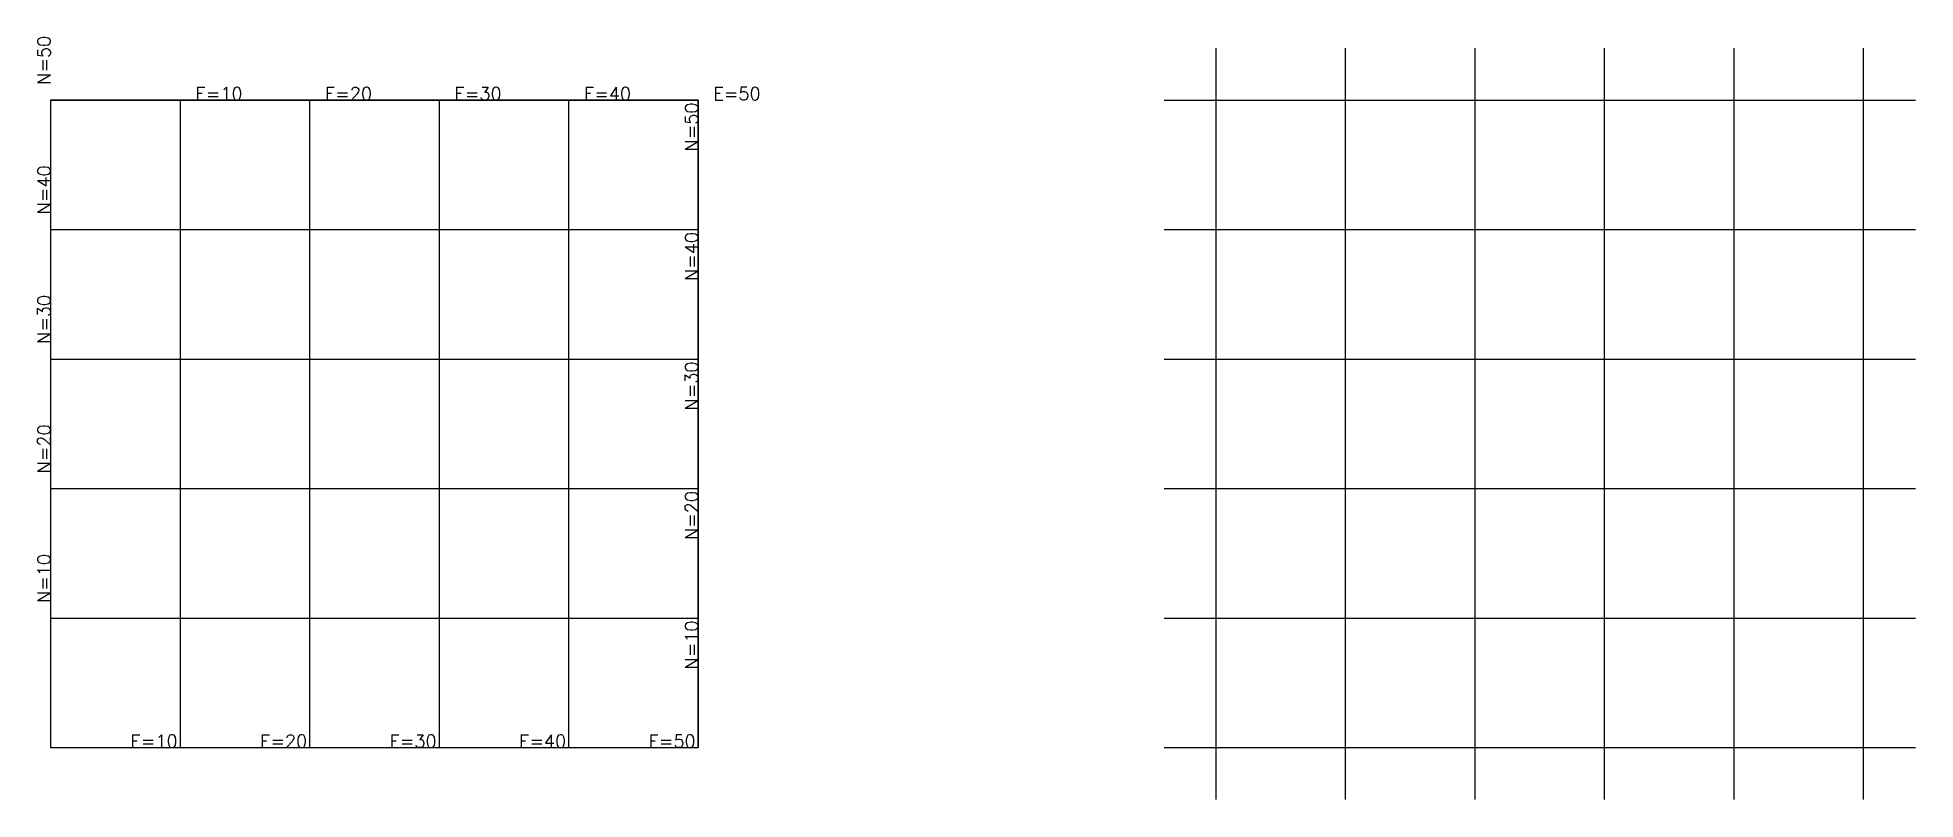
# Model space of a CAD drawing. Header units: metres. Extents: x -1 to 144, y -4 to 55.
import ezdxf
from ezdxf.enums import TextEntityAlignment as Align

# ---------------------------------------------------------------- set-up
doc = ezdxf.new("R2010")
doc.units = ezdxf.units.M
doc.styles.add('ROMANS', font='ROMANS.shx', dxfattribs={"height": 1})

# ---------------------------------------------------------------- blocks, each defined once
blk = doc.blocks.new('Grid')
at = {"color": 0, "linetype": 'ByBlock', "lineweight": -2, "transparency": 16777216}
for p, q in [((0, -4), (0, 54)), ((10, -4), (10, 54)), ((20, -4), (20, 54)), ((30, -4), (30, 54)), ((40, -4), (40, 54)), ((50, -4), (50, 54)), ((-4, 50), (54, 50)), ((-4, 40), (54, 40)), ((-4, 30), (54, 30)), ((-4, 20), (54, 20)), ((-4, 10), (54, 10)), ((-4, 0), (54, 0))]:
    blk.add_line(p, q, dxfattribs=at)

msp = doc.modelspace()

# ---------------------------------------------------------------- linework, layer by layer
for p, q in [((0, 50), (50, 50)), ((10, 50), (10, 0)), ((20, 50), (20, 0)), ((30, 50), (30, 0)), ((40, 50), (40, 0)), ((50, 50), (50, 0)), ((0, 40), (50, 40)), ((0, 30), (50, 30)), ((0, 20), (50, 20)), ((0, 10), (50, 10))]:
    msp.add_line(p, q)
msp.add_lwpolyline([(0, 0), (50, 0), (50, 50), (0, 50)], close=True)

# ---------------------------------------------------------------- block references
msp.add_blockref('Grid', (90, 0))

# ---------------------------------------------------------------- texts
at = {"style": 'ROMANS'}
for s, p in [(' N=50', (0, 50.5)), (' N=40', (0, 40.5)), (' N=30', (0, 30.5)), (' N=20', (0, 20.5)), (' N=10', (0, 10.5))]:
    msp.add_text(s, height=1, rotation=90, dxfattribs=at).set_placement(p)
for s, p in [(' E=10', (10.5, 50)), (' E=20', (20.5, 50)), (' E=30', (30.5, 50)), (' E=40', (40.5, 50)), (' E=50', (50.5, 50))]:
    msp.add_text(s, height=1, dxfattribs=at).set_placement(p)
for s, p in [('N=50 ', (50, 50.5)), ('N=40 ', (50, 40.5)), ('N=30 ', (50, 30.5)), ('N=20 ', (50, 20.5)), ('N=10 ', (50, 10.5))]:
    msp.add_text(s, height=1, rotation=90, dxfattribs=at).set_placement(p, align=Align.RIGHT)
for s, p in [('E=10 ', (10.5, 0)), ('E=20 ', (20.5, 0)), ('E=30 ', (30.5, 0)), ('E=40 ', (40.5, 0)), ('E=50 ', (50.5, 0))]:
    msp.add_text(s, height=1, dxfattribs=at).set_placement(p, align=Align.RIGHT)

doc.saveas('drawing.dxf')
